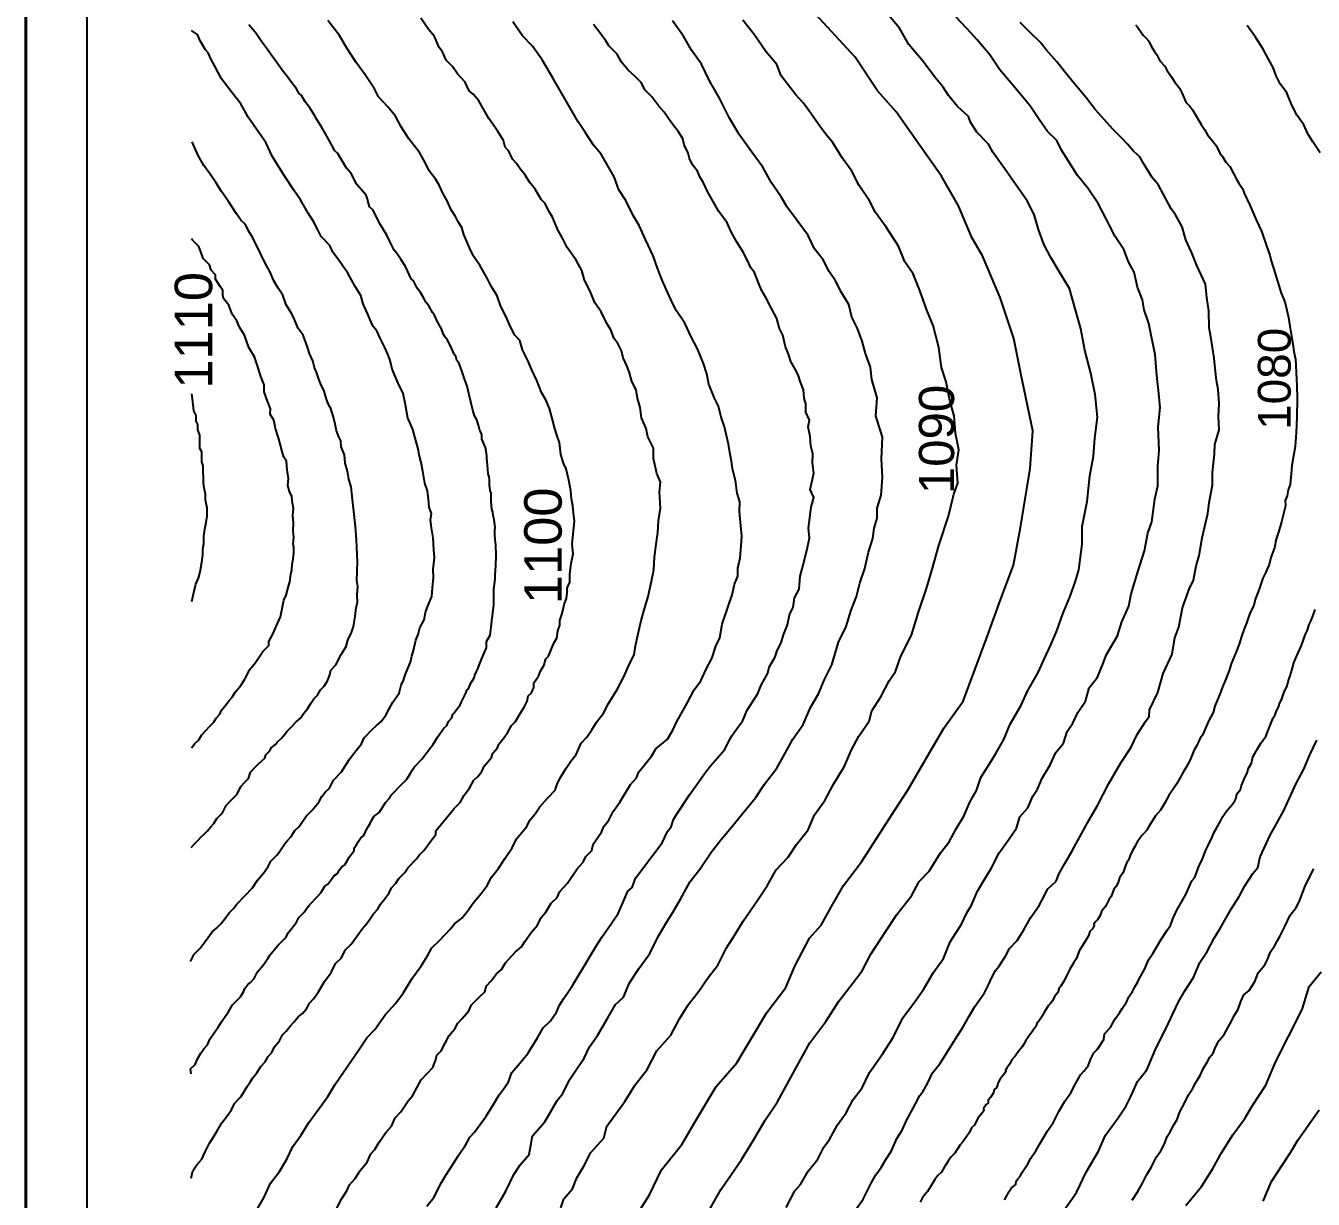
# Model space of a CAD drawing. Header units: millimetres. Extents: x 19067981 to 38137102, y 2652003 to 2652615.
# Drawn here: x 19068184.61 to 19068195.09, y 2652479.36 to 2652488.91 of the extents above; entities that cross this region are included whole.
import ezdxf

# ---------------------------------------------------------------- set-up
doc = ezdxf.new("R2010")
doc.units = ezdxf.units.MM
doc.styles.get("Standard").update_dxf_attribs({"font": 'arial.ttf'})

msp = doc.modelspace()

# ---------------------------------------------------------------- linework, layer by layer
at = {"color": 0, "lineweight": 40, "ltscale": 0.2}
msp.add_lwpolyline([(19068184.614, 2652493.739), (19068205.614, 2652493.739), (19068205.614, 2652464.039), (19068184.614, 2652464.039), (19068184.614, 2652493.739)], dxfattribs=at)
for points in [[(19068185.114, 2652465.013), (19068185.114, 2652493.532), (19068205.327, 2652493.532), (19068205.327, 2652465.013), (19068185.114, 2652465.013)], [(19068185.114, 2652465.013), (19068185.114, 2652493.532), (19068205.327, 2652493.532), (19068205.327, 2652465.013), (19068185.114, 2652465.013)], [(19068185.959, 2652479.533), (19068185.973, 2652479.591), (19068186.005, 2652479.64), (19068186.047, 2652479.687), (19068186.075, 2652479.746), (19068186.11, 2652479.817), (19068186.146, 2652479.877), (19068186.17, 2652479.911), (19068186.211, 2652479.983), (19068186.248, 2652480.032), (19068186.289, 2652480.088), (19068186.314, 2652480.139), (19068186.343, 2652480.172), (19068186.364, 2652480.195), (19068186.382, 2652480.223), (19068186.416, 2652480.277), (19068186.442, 2652480.318), (19068186.461, 2652480.349), (19068186.495, 2652480.39), (19068186.528, 2652480.44), (19068186.561, 2652480.478), (19068186.588, 2652480.523), (19068186.616, 2652480.555), (19068186.637, 2652480.601), (19068186.679, 2652480.651), (19068186.703, 2652480.699), (19068186.734, 2652480.729), (19068186.767, 2652480.768), (19068186.795, 2652480.802), (19068186.831, 2652480.845), (19068186.867, 2652480.872), (19068186.899, 2652480.91), (19068186.923, 2652480.957), (19068186.955, 2652480.992), (19068186.995, 2652481.048), (19068187.044, 2652481.131), (19068187.099, 2652481.206), (19068187.135, 2652481.278), (19068187.18, 2652481.321), (19068187.217, 2652481.389), (19068187.263, 2652481.436), (19068187.306, 2652481.495), (19068187.352, 2652481.561), (19068187.39, 2652481.605), (19068187.445, 2652481.682), (19068187.476, 2652481.717), (19068187.502, 2652481.762), (19068187.533, 2652481.803), (19068187.57, 2652481.854), (19068187.591, 2652481.895), (19068187.625, 2652481.932), (19068187.65, 2652481.969), (19068187.7, 2652482.018), (19068187.725, 2652482.06), (19068187.791, 2652482.128), (19068187.817, 2652482.163), (19068187.854, 2652482.198), (19068187.88, 2652482.233), (19068187.897, 2652482.257), (19068187.924, 2652482.294), (19068187.95, 2652482.329), (19068187.95, 2652482.357), (19068188.1, 2652482.541), (19068188.15, 2652482.588), (19068188.182, 2652482.648), (19068188.225, 2652482.705), (19068188.26, 2652482.771), (19068188.292, 2652482.801), (19068188.324, 2652482.84), (19068188.345, 2652482.885), (19068188.403, 2652482.954), (19068188.415, 2652482.99), (19068188.452, 2652483.032), (19068188.463, 2652483.063), (19068188.507, 2652483.116), (19068188.538, 2652483.162), (19068188.566, 2652483.214), (19068188.6, 2652483.247), (19068188.619, 2652483.281), (19068188.636, 2652483.312), (19068188.671, 2652483.363), (19068188.693, 2652483.413), (19068188.702, 2652483.456), (19068188.729, 2652483.48), (19068188.749, 2652483.525), (19068188.749, 2652483.563), (19068188.786, 2652483.615), (19068188.804, 2652483.657), (19068188.833, 2652483.709), (19068188.847, 2652483.758), (19068188.867, 2652483.779), (19068188.892, 2652483.839), (19068188.911, 2652483.886), (19068188.936, 2652483.925), (19068188.944, 2652483.984), (19068188.961, 2652484.031), (19068188.961, 2652484.07), (19068188.975, 2652484.117), (19068188.988, 2652484.159), (19068188.994, 2652484.2), (19068189.013, 2652484.249), (19068189.021, 2652484.295), (19068189.021, 2652484.333), (19068189.041, 2652484.382), (19068189.042, 2652484.445), (19068189.052, 2652484.534), (19068189.068, 2652484.612), (19068189.06, 2652484.69), (19068189.068, 2652484.773), (19068189.079, 2652484.878), (19068189.072, 2652484.945), (19068189.067, 2652485.003), (19068189.055, 2652485.06), (19068189.05, 2652485.125), (19068189.034, 2652485.211), (19068189.012, 2652485.303), (19068188.989, 2652485.349), (19068188.967, 2652485.419), (19068188.956, 2652485.517), (19068188.941, 2652485.561), (19068188.918, 2652485.631), (19068188.904, 2652485.694), (19068188.875, 2652485.795), (19068188.845, 2652485.863), (19068188.811, 2652485.925), (19068188.774, 2652486.021), (19068188.731, 2652486.107), (19068188.699, 2652486.183), (19068188.657, 2652486.271), (19068188.635, 2652486.346), (19068188.594, 2652486.391), (19068188.559, 2652486.457), (19068188.524, 2652486.539), (19068188.481, 2652486.624), (19068188.449, 2652486.71), (19068188.4, 2652486.789), (19068188.37, 2652486.853), (19068188.311, 2652486.954), (19068188.258, 2652487.033), (19068188.227, 2652487.096), (19068188.178, 2652487.209), (19068188.162, 2652487.267), (19068188.132, 2652487.312), (19068188.112, 2652487.355), (19068188.077, 2652487.411), (19068188.044, 2652487.483), (19068188.01, 2652487.541), (19068187.979, 2652487.61), (19068187.95, 2652487.657), (19068187.897, 2652487.726), (19068187.865, 2652487.796), (19068187.817, 2652487.876), (19068187.732, 2652487.987), (19068187.67, 2652488.084), (19068187.622, 2652488.171), (19068187.56, 2652488.247), (19068187.485, 2652488.328), (19068187.453, 2652488.394), (19068187.375, 2652488.508), (19068187.302, 2652488.609), (19068187.228, 2652488.724), (19068187.168, 2652488.829), (19068187.072, 2652488.949)], [(19068186.5, 2652479.282), (19068186.554, 2652479.377), (19068186.605, 2652479.493), (19068186.678, 2652479.587), (19068186.738, 2652479.688), (19068186.787, 2652479.79), (19068186.852, 2652479.88), (19068186.917, 2652479.985), (19068187.007, 2652480.108), (19068187.072, 2652480.196), (19068187.13, 2652480.293), (19068187.329, 2652480.584), (19068187.39, 2652480.673), (19068187.454, 2652480.742), (19068187.54, 2652480.86), (19068187.623, 2652480.953), (19068187.684, 2652481.038), (19068187.76, 2652481.162), (19068187.83, 2652481.255), (19068187.882, 2652481.34), (19068187.919, 2652481.405), (19068187.982, 2652481.466), (19068188.07, 2652481.56), (19068188.104, 2652481.602), (19068188.163, 2652481.648), (19068188.21, 2652481.704), (19068188.261, 2652481.777), (19068188.321, 2652481.848), (19068188.37, 2652481.914), (19068188.404, 2652481.98), (19068188.457, 2652482.049), (19068188.514, 2652482.137), (19068188.573, 2652482.219), (19068188.607, 2652482.294), (19068188.691, 2652482.394), (19068188.715, 2652482.446), (19068188.76, 2652482.495), (19068188.796, 2652482.553), (19068188.859, 2652482.625), (19068188.923, 2652482.689), (19068188.937, 2652482.738), (19068188.961, 2652482.785), (19068189.012, 2652482.867), (19068189.049, 2652482.925), (19068189.092, 2652482.98), (19068189.134, 2652483.07), (19068189.181, 2652483.119), (19068189.22, 2652483.179), (19068189.259, 2652483.241), (19068189.315, 2652483.314), (19068189.356, 2652483.394), (19068189.427, 2652483.509), (19068189.481, 2652483.61), (19068189.526, 2652483.717), (19068189.565, 2652483.789), (19068189.575, 2652483.864), (19068189.595, 2652483.949), (19068189.622, 2652484.07), (19068189.65, 2652484.164), (19068189.68, 2652484.265), (19068189.705, 2652484.389), (19068189.725, 2652484.481), (19068189.73, 2652484.585), (19068189.745, 2652484.69), (19068189.758, 2652484.785), (19068189.764, 2652484.879), (19068189.778, 2652484.983), (19068189.77, 2652485.112), (19068189.779, 2652485.194), (19068189.75, 2652485.265), (19068189.723, 2652485.386), (19068189.723, 2652485.47), (19068189.676, 2652485.563), (19068189.663, 2652485.631), (19068189.625, 2652485.719), (19068189.613, 2652485.803), (19068189.592, 2652485.879), (19068189.58, 2652485.946), (19068189.547, 2652486.013), (19068189.526, 2652486.083), (19068189.509, 2652486.135), (19068189.476, 2652486.205), (19068189.463, 2652486.262), (19068189.432, 2652486.322), (19068189.4, 2652486.367), (19068189.377, 2652486.429), (19068189.339, 2652486.49), (19068189.296, 2652486.579), (19068189.246, 2652486.654), (19068189.208, 2652486.747), (19068189.162, 2652486.837), (19068189.139, 2652486.917), (19068189.093, 2652487), (19068189.021, 2652487.103), (19068188.983, 2652487.18), (19068188.944, 2652487.247), (19068188.901, 2652487.351), (19068188.871, 2652487.4), (19068188.84, 2652487.462), (19068188.808, 2652487.495), (19068188.758, 2652487.577), (19068188.714, 2652487.635), (19068188.674, 2652487.698), (19068188.642, 2652487.735), (19068188.607, 2652487.787), (19068188.574, 2652487.822), (19068188.544, 2652487.888), (19068188.516, 2652487.92), (19068188.502, 2652487.975), (19068188.452, 2652488.053), (19068188.381, 2652488.153), (19068188.3, 2652488.296), (19068188.255, 2652488.35), (19068188.222, 2652488.379), (19068188.19, 2652488.448), (19068188.127, 2652488.515), (19068188.086, 2652488.577), (19068188.035, 2652488.628), (19068188.005, 2652488.694), (19068187.979, 2652488.73), (19068187.939, 2652488.819), (19068187.893, 2652488.873), (19068187.829, 2652488.968)], [(19068188.441, 2652479.29), (19068188.521, 2652479.426), (19068188.586, 2652479.562), (19068188.638, 2652479.64), (19068188.711, 2652479.725), (19068188.737, 2652479.878), (19068188.839, 2652479.99), (19068188.939, 2652480.164), (19068188.984, 2652480.221), (19068189.04, 2652480.332), (19068189.104, 2652480.43), (19068189.157, 2652480.51), (19068189.202, 2652480.601), (19068189.266, 2652480.694), (19068189.35, 2652480.837), (19068189.414, 2652480.946), (19068189.479, 2652481.006), (19068189.527, 2652481.122), (19068189.606, 2652481.241), (19068189.693, 2652481.359), (19068189.759, 2652481.499), (19068189.831, 2652481.618), (19068189.881, 2652481.7), (19068189.942, 2652481.801), (19068190.021, 2652481.947), (19068190.098, 2652482.047), (19068190.193, 2652482.188), (19068190.269, 2652482.285), (19068190.356, 2652482.389), (19068190.437, 2652482.487), (19068190.553, 2652482.627), (19068190.626, 2652482.737), (19068190.727, 2652482.868), (19068190.777, 2652482.96), (19068190.856, 2652483.105), (19068190.94, 2652483.224), (19068191, 2652483.361), (19068191.067, 2652483.479), (19068191.11, 2652483.583), (19068191.172, 2652483.708), (19068191.228, 2652483.893), (19068191.291, 2652484.019), (19068191.331, 2652484.152), (19068191.374, 2652484.265), (19068191.402, 2652484.372), (19068191.443, 2652484.493), (19068191.472, 2652484.624), (19068191.508, 2652484.736), (19068191.517, 2652484.821), (19068191.542, 2652484.901), (19068191.542, 2652484.984), (19068191.575, 2652485.089), (19068191.585, 2652485.233), (19068191.577, 2652485.385), (19068191.585, 2652485.56), (19068191.531, 2652485.733), (19068191.543, 2652485.88), (19068191.498, 2652486.03), (19068191.489, 2652486.131), (19068191.446, 2652486.24), (19068191.42, 2652486.341), (19068191.381, 2652486.444), (19068191.337, 2652486.538), (19068191.312, 2652486.639), (19068191.251, 2652486.737), (19068191.203, 2652486.833), (19068191.152, 2652486.908), (19068191.102, 2652487.004), (19068191.032, 2652487.092), (19068190.98, 2652487.2), (19068190.897, 2652487.314), (19068190.81, 2652487.432), (19068190.761, 2652487.515), (19068190.681, 2652487.63), (19068190.611, 2652487.758), (19068190.521, 2652487.878), (19068190.419, 2652488.022), (19068190.341, 2652488.155), (19068190.259, 2652488.319), (19068190.179, 2652488.458), (19068190.112, 2652488.596), (19068190.032, 2652488.71), (19068189.967, 2652488.822), (19068189.876, 2652488.948)], [(19068188.968, 2652479.292), (19068188.992, 2652479.363), (19068189.064, 2652479.445), (19068189.097, 2652479.534), (19068189.156, 2652479.629), (19068189.212, 2652479.74), (19068189.319, 2652479.858), (19068189.342, 2652479.955), (19068189.489, 2652480.156), (19068189.574, 2652480.293), (19068189.672, 2652480.417), (19068189.749, 2652480.568), (19068189.863, 2652480.697), (19068189.933, 2652480.828), (19068190.005, 2652480.942), (19068190.092, 2652481.054), (19068190.166, 2652481.165), (19068190.245, 2652481.264), (19068190.316, 2652481.407), (19068190.385, 2652481.511), (19068190.453, 2652481.624), (19068190.57, 2652481.797), (19068190.646, 2652481.91), (19068190.721, 2652482.042), (19068190.819, 2652482.145), (19068190.887, 2652482.246), (19068190.981, 2652482.366), (19068191.031, 2652482.488), (19068191.115, 2652482.605), (19068191.183, 2652482.732), (19068191.276, 2652482.884), (19068191.334, 2652483.017), (19068191.393, 2652483.129), (19068191.476, 2652483.25), (19068191.499, 2652483.333), (19068191.572, 2652483.449), (19068191.641, 2652483.578), (19068191.692, 2652483.654), (19068191.736, 2652483.78), (19068191.822, 2652483.951), (19068191.878, 2652484.138), (19068191.944, 2652484.329), (19068191.986, 2652484.477), (19068192.043, 2652484.679), (19068192.122, 2652484.918), (19068192.165, 2652485.097), (19068192.198, 2652485.185), (19068192.188, 2652485.334), (19068192.207, 2652485.458), (19068192.179, 2652485.594), (19068192.17, 2652485.734), (19068192.133, 2652485.859), (19068192.104, 2652486.011), (19068192.066, 2652486.128), (19068192.043, 2652486.289), (19068191.999, 2652486.47), (19068191.946, 2652486.595), (19068191.888, 2652486.754), (19068191.834, 2652486.888), (19068191.766, 2652486.988), (19068191.715, 2652487.113), (19068191.616, 2652487.268), (19068191.528, 2652487.387), (19068191.479, 2652487.482), (19068191.395, 2652487.608), (19068191.337, 2652487.724), (19068191.257, 2652487.834), (19068191.178, 2652487.961), (19068191.129, 2652488.016), (19068191.076, 2652488.091), (19068190.992, 2652488.209), (19068190.942, 2652488.278), (19068190.881, 2652488.346), (19068190.76, 2652488.501), (19068190.725, 2652488.593), (19068190.635, 2652488.697), (19068190.54, 2652488.836), (19068190.448, 2652488.953)], [(19068189.493, 2652479.091), (19068189.689, 2652479.396), (19068189.787, 2652479.6), (19068189.952, 2652479.807), (19068190.068, 2652480.002), (19068190.232, 2652480.278), (19068190.4, 2652480.47), (19068190.502, 2652480.643), (19068190.645, 2652480.88), (19068190.799, 2652481.083), (19068190.871, 2652481.258), (19068190.991, 2652481.485), (19068191.087, 2652481.591), (19068191.171, 2652481.742), (19068191.267, 2652481.913), (19068191.416, 2652482.107), (19068191.561, 2652482.333), (19068191.684, 2652482.524), (19068191.795, 2652482.695), (19068191.94, 2652482.946), (19068192.084, 2652483.192), (19068192.241, 2652483.412), (19068192.431, 2652483.924), (19068192.547, 2652484.236), (19068192.652, 2652484.519), (19068192.709, 2652484.827), (19068192.787, 2652485.305), (19068192.81, 2652485.611), (19068192.715, 2652486.065), (19068192.654, 2652486.362), (19068192.543, 2652486.698), (19068192.399, 2652487.035), (19068192.313, 2652487.184), (19068192.203, 2652487.443), (19068192.065, 2652487.684), (19068191.889, 2652487.934), (19068191.696, 2652488.208), (19068191.546, 2652488.379), (19068191.362, 2652488.651), (19068191.204, 2652488.826), (19068191.041, 2652489.003)], [(19068190.182, 2652479.285), (19068190.272, 2652479.442), (19068190.436, 2652479.679), (19068190.538, 2652479.846), (19068190.632, 2652480.003), (19068190.73, 2652480.154), (19068190.892, 2652480.446), (19068190.994, 2652480.633), (19068191.125, 2652480.807), (19068191.231, 2652480.973), (19068191.342, 2652481.117), (19068191.421, 2652481.219), (19068191.491, 2652481.354), (19068191.614, 2652481.543), (19068191.701, 2652481.677), (19068191.821, 2652481.829), (19068191.884, 2652481.946), (19068191.964, 2652482.031), (19068192.058, 2652482.179), (19068192.127, 2652482.269), (19068192.186, 2652482.373), (19068192.247, 2652482.477), (19068192.296, 2652482.591), (19068192.35, 2652482.685), (19068192.386, 2652482.791), (19068192.463, 2652482.916), (19068192.509, 2652482.987), (19068192.572, 2652483.1), (19068192.625, 2652483.227), (19068192.715, 2652483.381), (19068192.765, 2652483.495), (19068192.852, 2652483.645), (19068192.903, 2652483.759), (19068192.954, 2652483.872), (19068193.005, 2652483.986), (19068193.053, 2652484.124), (19068193.111, 2652484.258), (19068193.157, 2652484.388), (19068193.184, 2652484.482), (19068193.211, 2652484.689), (19068193.211, 2652484.833), (19068193.252, 2652485.037), (19068193.272, 2652485.246), (19068193.302, 2652485.407), (19068193.313, 2652485.553), (19068193.335, 2652485.722), (19068193.315, 2652485.908), (19068193.28, 2652486.081), (19068193.233, 2652486.267), (19068193.199, 2652486.441), (19068193.155, 2652486.597), (19068193.107, 2652486.769), (19068193.022, 2652486.909), (19068192.954, 2652487.021), (19068192.899, 2652487.13), (19068192.856, 2652487.249), (19068192.819, 2652487.371), (19068192.762, 2652487.482), (19068192.672, 2652487.61), (19068192.578, 2652487.745), (19068192.484, 2652487.879), (19068192.447, 2652487.944), (19068192.354, 2652488.042), (19068192.301, 2652488.122), (19068192.284, 2652488.17), (19068192.195, 2652488.251), (19068192.122, 2652488.34), (19068192.08, 2652488.407), (19068192.011, 2652488.488), (19068191.916, 2652488.616), (19068191.801, 2652488.756), (19068191.725, 2652488.887), (19068191.62, 2652489.011)], [(19068190.803, 2652479.294), (19068190.872, 2652479.429), (19068190.919, 2652479.482), (19068190.98, 2652479.59), (19068191.059, 2652479.686), (19068191.109, 2652479.785), (19068191.153, 2652479.848), (19068191.219, 2652479.966), (19068191.29, 2652480.063), (19068191.347, 2652480.173), (19068191.42, 2652480.266), (19068191.48, 2652480.391), (19068191.587, 2652480.546), (19068191.672, 2652480.677), (19068191.752, 2652480.836), (19068191.846, 2652480.965), (19068191.918, 2652481.066), (19068191.998, 2652481.204), (19068192.083, 2652481.32), (19068192.136, 2652481.456), (19068192.229, 2652481.599), (19068192.273, 2652481.691), (19068192.309, 2652481.752), (19068192.358, 2652481.867), (19068192.411, 2652481.954), (19068192.47, 2652482.052), (19068192.536, 2652482.179), (19068192.615, 2652482.294), (19068192.675, 2652482.381), (19068192.704, 2652482.473), (19068192.768, 2652482.545), (19068192.81, 2652482.639), (19068192.848, 2652482.696), (19068192.884, 2652482.786), (19068192.947, 2652482.89), (19068192.995, 2652482.996), (19068193.059, 2652483.07), (19068193.089, 2652483.165), (19068193.134, 2652483.234), (19068193.176, 2652483.32), (19068193.237, 2652483.414), (19068193.267, 2652483.52), (19068193.335, 2652483.607), (19068193.378, 2652483.715), (19068193.409, 2652483.793), (19068193.498, 2652483.944), (19068193.534, 2652484.059), (19068193.589, 2652484.187), (19068193.609, 2652484.286), (19068193.664, 2652484.464), (19068193.718, 2652484.637), (19068193.744, 2652484.779), (19068193.778, 2652484.873), (19068193.801, 2652485.057), (19068193.825, 2652485.165), (19068193.825, 2652485.322), (19068193.838, 2652485.454), (19068193.829, 2652485.643), (19068193.846, 2652485.803), (19068193.834, 2652485.915), (19068193.818, 2652486.063), (19068193.804, 2652486.233), (19068193.773, 2652486.391), (19068193.754, 2652486.486), (19068193.715, 2652486.596), (19068193.701, 2652486.678), (19068193.66, 2652486.782), (19068193.633, 2652486.902), (19068193.588, 2652486.986), (19068193.548, 2652487.088), (19068193.479, 2652487.193), (19068193.43, 2652487.288), (19068193.403, 2652487.341), (19068193.34, 2652487.462), (19068193.256, 2652487.586), (19068193.172, 2652487.69), (19068193.093, 2652487.813), (19068193.041, 2652487.894), (19068193.005, 2652487.975), (19068192.927, 2652488.048), (19068192.861, 2652488.145), (19068192.784, 2652488.258), (19068192.646, 2652488.423), (19068192.54, 2652488.55), (19068192.459, 2652488.67), (19068192.353, 2652488.795), (19068192.308, 2652488.847), (19068192.148, 2652489.018)], [(19068185.959, 2652480.382), (19068185.955, 2652480.423), (19068185.993, 2652480.458), (19068186.011, 2652480.504), (19068186.039, 2652480.548), (19068186.062, 2652480.585), (19068186.094, 2652480.618), (19068186.111, 2652480.662), (19068186.154, 2652480.723), (19068186.181, 2652480.761), (19068186.206, 2652480.803), (19068186.238, 2652480.847), (19068186.263, 2652480.885), (19068186.297, 2652480.942), (19068186.328, 2652480.976), (19068186.362, 2652481.008), (19068186.387, 2652481.047), (19068186.397, 2652481.075), (19068186.42, 2652481.108), (19068186.443, 2652481.125), (19068186.472, 2652481.157), (19068186.499, 2652481.212), (19068186.516, 2652481.23), (19068186.547, 2652481.266), (19068186.583, 2652481.32), (19068186.6, 2652481.346), (19068186.61, 2652481.36), (19068186.637, 2652481.393), (19068186.651, 2652481.409), (19068186.665, 2652481.425), (19068186.732, 2652481.494), (19068186.75, 2652481.527), (19068186.77, 2652481.555), (19068186.8, 2652481.593), (19068186.818, 2652481.616), (19068186.835, 2652481.654), (19068186.879, 2652481.696), (19068186.897, 2652481.721), (19068186.915, 2652481.746), (19068186.925, 2652481.759), (19068186.988, 2652481.825), (19068187.016, 2652481.854), (19068187.031, 2652481.881), (19068187.047, 2652481.908), (19068187.072, 2652481.925), (19068187.097, 2652481.958), (19068187.122, 2652481.993), (19068187.15, 2652482.012), (19068187.168, 2652482.04), (19068187.181, 2652482.059), (19068187.21, 2652482.081), (19068187.23, 2652482.115), (19068187.246, 2652482.143), (19068187.286, 2652482.197), (19068187.286, 2652482.22), (19068187.302, 2652482.239), (19068187.319, 2652482.268), (19068187.342, 2652482.3), (19068187.366, 2652482.32), (19068187.379, 2652482.349), (19068187.39, 2652482.373), (19068187.416, 2652482.419), (19068187.428, 2652482.441), (19068187.446, 2652482.475), (19068187.469, 2652482.492), (19068187.492, 2652482.51), (19068187.542, 2652482.588), (19068187.577, 2652482.626), (19068187.587, 2652482.648), (19068187.681, 2652482.744), (19068187.716, 2652482.779), (19068187.737, 2652482.813), (19068187.749, 2652482.834), (19068187.76, 2652482.853), (19068187.777, 2652482.88), (19068187.839, 2652482.943), (19068187.867, 2652482.981), (19068187.888, 2652483.009), (19068187.91, 2652483.039), (19068187.927, 2652483.057), (19068187.948, 2652483.092), (19068187.965, 2652483.121), (19068188.016, 2652483.192), (19068188.041, 2652483.216), (19068188.055, 2652483.247), (19068188.081, 2652483.278), (19068188.089, 2652483.307), (19068188.101, 2652483.319), (19068188.131, 2652483.358), (19068188.148, 2652483.38), (19068188.158, 2652483.401), (19068188.174, 2652483.434), (19068188.182, 2652483.452), (19068188.191, 2652483.466), (19068188.198, 2652483.486), (19068188.203, 2652483.501), (19068188.216, 2652483.513), (19068188.235, 2652483.559), (19068188.25, 2652483.581), (19068188.258, 2652483.595), (19068188.266, 2652483.609), (19068188.269, 2652483.625), (19068188.282, 2652483.653), (19068188.292, 2652483.677), (19068188.304, 2652483.706), (19068188.315, 2652483.733), (19068188.325, 2652483.76), (19068188.362, 2652483.847), (19068188.362, 2652483.897), (19068188.392, 2652483.949), (19068188.398, 2652483.995), (19068188.403, 2652484.037), (19068188.408, 2652484.072), (19068188.413, 2652484.107), (19068188.424, 2652484.197), (19068188.424, 2652484.268), (19068188.424, 2652484.323), (19068188.435, 2652484.404), (19068188.435, 2652484.441), (19068188.44, 2652484.515), (19068188.44, 2652484.541), (19068188.443, 2652484.57), (19068188.443, 2652484.621), (19068188.44, 2652484.663), (19068188.438, 2652484.684), (19068188.434, 2652484.726), (19068188.432, 2652484.77), (19068188.432, 2652484.797), (19068188.434, 2652484.83), (19068188.432, 2652484.847), (19068188.425, 2652484.887), (19068188.418, 2652484.927), (19068188.414, 2652484.951), (19068188.406, 2652484.976), (19068188.4, 2652485.036), (19068188.4, 2652485.074), (19068188.4, 2652485.104), (19068188.394, 2652485.127), (19068188.389, 2652485.174), (19068188.387, 2652485.21), (19068188.385, 2652485.239), (19068188.378, 2652485.261), (19068188.374, 2652485.299), (19068188.371, 2652485.332), (19068188.369, 2652485.363), (19068188.366, 2652485.387), (19068188.366, 2652485.409), (19068188.36, 2652485.446), (19068188.355, 2652485.477), (19068188.325, 2652485.545), (19068188.325, 2652485.585), (19068188.308, 2652485.614), (19068188.297, 2652485.657), (19068188.286, 2652485.701), (19068188.266, 2652485.735), (19068188.252, 2652485.781), (19068188.236, 2652485.848), (19068188.223, 2652485.905), (19068188.207, 2652485.976), (19068188.186, 2652486.026), (19068188.162, 2652486.099), (19068188.153, 2652486.13), (19068188.14, 2652486.16), (19068188.123, 2652486.184), (19068188.113, 2652486.218), (19068188.1, 2652486.236), (19068188.091, 2652486.255), (19068188.068, 2652486.309), (19068188.044, 2652486.354), (19068188.026, 2652486.375), (19068188.014, 2652486.397), (19068187.996, 2652486.442), (19068187.961, 2652486.505), (19068187.94, 2652486.554), (19068187.923, 2652486.576), (19068187.893, 2652486.63), (19068187.87, 2652486.66), (19068187.853, 2652486.691), (19068187.827, 2652486.737), (19068187.798, 2652486.774), (19068187.782, 2652486.804), (19068187.768, 2652486.831), (19068187.751, 2652486.848), (19068187.704, 2652486.948), (19068187.668, 2652487.004), (19068187.637, 2652487.052), (19068187.612, 2652487.082), (19068187.573, 2652487.159), (19068187.552, 2652487.203), (19068187.501, 2652487.289), (19068187.438, 2652487.41), (19068187.41, 2652487.435), (19068187.394, 2652487.496), (19068187.385, 2652487.53), (19068187.306, 2652487.62), (19068187.286, 2652487.66), (19068187.263, 2652487.706), (19068187.224, 2652487.748), (19068187.182, 2652487.821), (19068187.154, 2652487.869), (19068187.13, 2652487.889), (19068187.108, 2652487.93), (19068187.089, 2652487.965), (19068187.054, 2652488.027), (19068187.02, 2652488.086), (19068186.997, 2652488.124), (19068186.983, 2652488.146), (19068186.966, 2652488.174), (19068186.927, 2652488.24), (19068186.889, 2652488.288), (19068186.858, 2652488.34), (19068186.838, 2652488.355), (19068186.816, 2652488.395), (19068186.772, 2652488.454), (19068186.743, 2652488.492), (19068186.702, 2652488.547), (19068186.669, 2652488.591), (19068186.64, 2652488.631), (19068186.611, 2652488.671), (19068186.572, 2652488.725), (19068186.533, 2652488.779), (19068186.489, 2652488.844), (19068186.478, 2652488.859), (19068186.462, 2652488.877), (19068186.429, 2652488.916)], [(19068185.956, 2652481.296), (19068185.985, 2652481.355), (19068186.033, 2652481.404), (19068186.074, 2652481.459), (19068186.132, 2652481.537), (19068186.166, 2652481.566), (19068186.202, 2652481.602), (19068186.235, 2652481.641), (19068186.269, 2652481.69), (19068186.304, 2652481.726), (19068186.332, 2652481.762), (19068186.4, 2652481.833), (19068186.459, 2652481.894), (19068186.499, 2652481.957), (19068186.548, 2652482.014), (19068186.586, 2652482.067), (19068186.608, 2652482.111), (19068186.657, 2652482.159), (19068186.677, 2652482.184), (19068186.699, 2652482.217), (19068186.725, 2652482.257), (19068186.743, 2652482.279), (19068186.774, 2652482.313), (19068186.803, 2652482.361), (19068186.839, 2652482.394), (19068186.896, 2652482.477), (19068186.944, 2652482.527), (19068186.998, 2652482.591), (19068187.024, 2652482.637), (19068187.054, 2652482.675), (19068187.085, 2652482.704), (19068187.118, 2652482.77), (19068187.184, 2652482.838), (19068187.248, 2652482.94), (19068187.291, 2652482.999), (19068187.347, 2652483.066), (19068187.367, 2652483.114), (19068187.436, 2652483.184), (19068187.465, 2652483.213), (19068187.505, 2652483.247), (19068187.543, 2652483.3), (19068187.57, 2652483.351), (19068187.6, 2652483.406), (19068187.654, 2652483.479), (19068187.668, 2652483.543), (19068187.689, 2652483.585), (19068187.704, 2652483.632), (19068187.722, 2652483.678), (19068187.745, 2652483.729), (19068187.757, 2652483.778), (19068187.77, 2652483.826), (19068187.789, 2652483.908), (19068187.807, 2652483.956), (19068187.822, 2652484.01), (19068187.855, 2652484.074), (19068187.866, 2652484.133), (19068187.883, 2652484.179), (19068187.919, 2652484.265), (19068187.923, 2652484.334), (19068187.933, 2652484.418), (19068187.928, 2652484.487), (19068187.939, 2652484.578), (19068187.935, 2652484.646), (19068187.928, 2652484.742), (19068187.917, 2652484.824), (19068187.909, 2652484.884), (19068187.916, 2652484.94), (19068187.897, 2652484.992), (19068187.891, 2652485.056), (19068187.884, 2652485.123), (19068187.862, 2652485.187), (19068187.845, 2652485.283), (19068187.832, 2652485.354), (19068187.815, 2652485.416), (19068187.809, 2652485.455), (19068187.763, 2652485.624), (19068187.739, 2652485.679), (19068187.724, 2652485.714), (19068187.703, 2652485.824), (19068187.685, 2652485.916), (19068187.645, 2652485.999), (19068187.597, 2652486.114), (19068187.587, 2652486.151), (19068187.576, 2652486.192), (19068187.557, 2652486.24), (19068187.537, 2652486.291), (19068187.499, 2652486.367), (19068187.47, 2652486.426), (19068187.441, 2652486.46), (19068187.425, 2652486.497), (19068187.395, 2652486.566), (19068187.361, 2652486.644), (19068187.34, 2652486.712), (19068187.294, 2652486.787), (19068187.236, 2652486.895), (19068187.168, 2652486.991), (19068187.114, 2652487.065), (19068187.088, 2652487.119), (19068187.019, 2652487.193), (19068186.991, 2652487.248), (19068186.956, 2652487.316), (19068186.912, 2652487.383), (19068186.85, 2652487.492), (19068186.796, 2652487.571), (19068186.722, 2652487.68), (19068186.622, 2652487.841), (19068186.568, 2652487.957), (19068186.511, 2652488.038), (19068186.424, 2652488.164), (19068186.363, 2652488.271), (19068186.293, 2652488.362), (19068186.206, 2652488.475), (19068186.152, 2652488.578), (19068186.125, 2652488.627), (19068186.099, 2652488.688), (19068186.077, 2652488.711), (19068186.034, 2652488.785), (19068186.013, 2652488.837), (19068185.963, 2652488.868)], [(19068187.125, 2652479.245), (19068187.187, 2652479.368), (19068187.228, 2652479.429), (19068187.249, 2652479.479), (19068187.295, 2652479.531), (19068187.335, 2652479.594), (19068187.391, 2652479.662), (19068187.423, 2652479.73), (19068187.456, 2652479.765), (19068187.49, 2652479.826), (19068187.545, 2652479.904), (19068187.591, 2652479.955), (19068187.621, 2652480.022), (19068187.665, 2652480.073), (19068187.725, 2652480.162), (19068187.761, 2652480.202), (19068187.796, 2652480.267), (19068187.831, 2652480.333), (19068187.88, 2652480.385), (19068187.926, 2652480.433), (19068187.949, 2652480.491), (19068187.96, 2652480.532), (19068187.995, 2652480.568), (19068188.026, 2652480.631), (19068188.06, 2652480.693), (19068188.107, 2652480.747), (19068188.131, 2652480.793), (19068188.164, 2652480.831), (19068188.22, 2652480.895), (19068188.24, 2652480.943), (19068188.309, 2652481.01), (19068188.349, 2652481.049), (19068188.362, 2652481.097), (19068188.402, 2652481.139), (19068188.441, 2652481.191), (19068188.486, 2652481.229), (19068188.519, 2652481.284), (19068188.597, 2652481.371), (19068188.647, 2652481.415), (19068188.674, 2652481.458), (19068188.728, 2652481.532), (19068188.778, 2652481.59), (19068188.807, 2652481.652), (19068188.846, 2652481.697), (19068188.89, 2652481.769), (19068188.939, 2652481.816), (19068188.959, 2652481.865), (19068189.023, 2652481.933), (19068189.061, 2652481.989), (19068189.101, 2652482.05), (19068189.151, 2652482.102), (19068189.171, 2652482.15), (19068189.22, 2652482.197), (19068189.231, 2652482.25), (19068189.299, 2652482.346), (19068189.318, 2652482.393), (19068189.36, 2652482.446), (19068189.395, 2652482.514), (19068189.448, 2652482.59), (19068189.534, 2652482.735), (19068189.583, 2652482.79), (19068189.604, 2652482.837), (19068189.629, 2652482.87), (19068189.706, 2652482.965), (19068189.742, 2652483.024), (19068189.836, 2652483.103), (19068189.879, 2652483.178), (19068189.909, 2652483.243), (19068189.962, 2652483.335), (19068190, 2652483.401), (19068190.054, 2652483.504), (19068190.107, 2652483.579), (19068190.15, 2652483.673), (19068190.198, 2652483.76), (19068190.229, 2652483.859), (19068190.263, 2652483.928), (19068190.28, 2652484.04), (19068190.329, 2652484.182), (19068190.361, 2652484.279), (19068190.382, 2652484.366), (19068190.408, 2652484.431), (19068190.408, 2652484.495), (19068190.427, 2652484.58), (19068190.435, 2652484.677), (19068190.442, 2652484.757), (19068190.434, 2652484.839), (19068190.422, 2652484.957), (19068190.425, 2652485.034), (19068190.403, 2652485.106), (19068190.389, 2652485.209), (19068190.366, 2652485.302), (19068190.358, 2652485.364), (19068190.341, 2652485.453), (19068190.332, 2652485.503), (19068190.299, 2652485.644), (19068190.272, 2652485.724), (19068190.252, 2652485.812), (19068190.219, 2652485.878), (19068190.172, 2652485.993), (19068190.157, 2652486.077), (19068190.13, 2652486.161), (19068190.081, 2652486.279), (19068190.031, 2652486.37), (19068189.977, 2652486.487), (19068189.908, 2652486.588), (19068189.873, 2652486.657), (19068189.792, 2652486.837), (19068189.756, 2652486.935), (19068189.719, 2652487.035), (19068189.657, 2652487.169), (19068189.606, 2652487.282), (19068189.558, 2652487.363), (19068189.496, 2652487.487), (19068189.44, 2652487.572), (19068189.402, 2652487.678), (19068189.296, 2652487.862), (19068189.235, 2652487.937), (19068189.169, 2652488.037), (19068189.11, 2652488.127), (19068188.905, 2652488.478), (19068188.816, 2652488.629), (19068188.737, 2652488.74), (19068188.656, 2652488.825), (19068188.577, 2652488.939)], [(19068187.877, 2652479.304), (19068187.936, 2652479.376), (19068187.996, 2652479.497), (19068188.033, 2652479.557), (19068188.102, 2652479.664), (19068188.134, 2652479.713), (19068188.161, 2652479.755), (19068188.185, 2652479.786), (19068188.204, 2652479.821), (19068188.228, 2652479.867), (19068188.267, 2652479.908), (19068188.361, 2652480.037), (19068188.422, 2652480.138), (19068188.466, 2652480.21), (19068188.506, 2652480.265), (19068188.543, 2652480.317), (19068188.57, 2652480.391), (19068188.635, 2652480.467), (19068188.701, 2652480.546), (19068188.778, 2652480.675), (19068188.825, 2652480.756), (19068188.884, 2652480.813), (19068188.932, 2652480.882), (19068188.956, 2652480.94), (19068188.99, 2652480.991), (19068189.025, 2652481.044), (19068189.062, 2652481.1), (19068189.12, 2652481.196), (19068189.149, 2652481.244), (19068189.259, 2652481.424), (19068189.302, 2652481.494), (19068189.383, 2652481.61), (19068189.436, 2652481.685), (19068189.472, 2652481.771), (19068189.513, 2652481.868), (19068189.548, 2652481.897), (19068189.577, 2652481.972), (19068189.718, 2652482.16), (19068189.793, 2652482.261), (19068189.835, 2652482.353), (19068189.866, 2652482.39), (19068189.884, 2652482.449), (19068189.91, 2652482.49), (19068190.014, 2652482.65), (19068190.074, 2652482.735), (19068190.107, 2652482.781), (19068190.149, 2652482.838), (19068190.186, 2652482.888), (19068190.301, 2652483.016), (19068190.342, 2652483.102), (19068190.359, 2652483.132), (19068190.406, 2652483.195), (19068190.446, 2652483.25), (19068190.485, 2652483.339), (19068190.57, 2652483.475), (19068190.598, 2652483.542), (19068190.652, 2652483.64), (19068190.664, 2652483.69), (19068190.711, 2652483.773), (19068190.729, 2652483.825), (19068190.762, 2652483.888), (19068190.78, 2652483.952), (19068190.813, 2652484.035), (19068190.828, 2652484.114), (19068190.859, 2652484.178), (19068190.87, 2652484.253), (19068190.907, 2652484.325), (19068190.915, 2652484.431), (19068190.941, 2652484.52), (19068190.974, 2652484.662), (19068190.992, 2652484.741), (19068190.984, 2652484.819), (19068191.004, 2652484.992), (19068191.026, 2652485.07), (19068190.998, 2652485.136), (19068191.016, 2652485.218), (19068191.027, 2652485.269), (19068191.017, 2652485.352), (19068191.018, 2652485.425), (19068191.003, 2652485.49), (19068190.996, 2652485.567), (19068190.982, 2652485.644), (19068190.991, 2652485.698), (19068190.963, 2652485.765), (19068190.961, 2652485.831), (19068190.948, 2652485.878), (19068190.943, 2652485.945), (19068190.919, 2652486.008), (19068190.899, 2652486.067), (19068190.876, 2652486.115), (19068190.84, 2652486.177), (19068190.821, 2652486.236), (19068190.797, 2652486.295), (19068190.774, 2652486.39), (19068190.747, 2652486.445), (19068190.727, 2652486.526), (19068190.682, 2652486.606), (19068190.639, 2652486.69), (19068190.6, 2652486.756), (19068190.572, 2652486.83), (19068190.545, 2652486.9), (19068190.515, 2652486.937), (19068190.483, 2652487.002), (19068190.45, 2652487.07), (19068190.397, 2652487.151), (19068190.353, 2652487.23), (19068190.321, 2652487.303), (19068190.254, 2652487.397), (19068190.21, 2652487.473), (19068190.162, 2652487.558), (19068190.127, 2652487.635), (19068190.101, 2652487.674), (19068190.079, 2652487.725), (19068190.039, 2652487.776), (19068190.015, 2652487.828), (19068190.004, 2652487.872), (19068189.972, 2652487.939), (19068189.96, 2652487.987), (19068189.925, 2652488.045), (19068189.869, 2652488.118), (19068189.809, 2652488.205), (19068189.765, 2652488.254), (19068189.709, 2652488.33), (19068189.655, 2652488.383), (19068189.622, 2652488.445), (19068189.569, 2652488.496), (19068189.517, 2652488.547), (19068189.463, 2652488.611), (19068189.426, 2652488.677), (19068189.36, 2652488.744), (19068189.334, 2652488.785), (19068189.279, 2652488.857), (19068189.233, 2652488.917)], [(19068191.375, 2652479.285), (19068191.428, 2652479.362), (19068191.456, 2652479.417), (19068191.497, 2652479.497), (19068191.53, 2652479.56), (19068191.576, 2652479.62), (19068191.614, 2652479.685), (19068191.658, 2652479.755), (19068191.703, 2652479.856), (19068191.746, 2652479.924), (19068191.781, 2652480.001), (19068191.853, 2652480.138), (19068191.888, 2652480.205), (19068191.917, 2652480.239), (19068191.952, 2652480.302), (19068191.992, 2652480.39), (19068192.053, 2652480.462), (19068192.126, 2652480.58), (19068192.179, 2652480.667), (19068192.242, 2652480.763), (19068192.29, 2652480.849), (19068192.336, 2652480.929), (19068192.416, 2652481.04), (19068192.449, 2652481.105), (19068192.471, 2652481.153), (19068192.505, 2652481.221), (19068192.533, 2652481.255), (19068192.586, 2652481.338), (19068192.618, 2652481.401), (19068192.681, 2652481.467), (19068192.735, 2652481.554), (19068192.791, 2652481.65), (19068192.859, 2652481.751), (19068192.906, 2652481.838), (19068192.928, 2652481.883), (19068193, 2652481.948), (19068193.022, 2652482.011), (19068193.07, 2652482.091), (19068193.13, 2652482.195), (19068193.192, 2652482.309), (19068193.267, 2652482.448), (19068193.335, 2652482.563), (19068193.428, 2652482.742), (19068193.526, 2652482.91), (19068193.609, 2652483.038), (19068193.657, 2652483.141), (19068193.726, 2652483.248), (19068193.756, 2652483.288), (19068193.759, 2652483.343), (19068193.825, 2652483.483), (19068193.869, 2652483.639), (19068193.942, 2652483.795), (19068193.965, 2652483.927), (19068193.998, 2652484.016), (19068194.027, 2652484.172), (19068194.08, 2652484.323), (19068194.115, 2652484.396), (19068194.138, 2652484.514), (19068194.161, 2652484.598), (19068194.188, 2652484.741), (19068194.233, 2652484.94), (19068194.243, 2652485.03), (19068194.259, 2652485.112), (19068194.271, 2652485.17), (19068194.27, 2652485.273), (19068194.288, 2652485.422), (19068194.291, 2652485.502), (19068194.326, 2652485.621), (19068194.319, 2652485.729), (19068194.324, 2652485.835), (19068194.317, 2652485.949), (19068194.303, 2652486.022), (19068194.292, 2652486.12), (19068194.283, 2652486.203), (19068194.27, 2652486.289), (19068194.258, 2652486.378), (19068194.243, 2652486.451), (19068194.24, 2652486.588), (19068194.225, 2652486.697), (19068194.213, 2652486.804), (19068194.143, 2652486.958), (19068194.101, 2652487.066), (19068194.055, 2652487.167), (19068194.025, 2652487.271), (19068193.971, 2652487.37), (19068193.934, 2652487.417), (19068193.891, 2652487.5), (19068193.829, 2652487.615), (19068193.78, 2652487.672), (19068193.714, 2652487.778), (19068193.68, 2652487.842), (19068193.627, 2652487.887), (19068193.579, 2652487.944), (19068193.533, 2652487.992), (19068193.461, 2652488.065), (19068193.392, 2652488.143), (19068193.316, 2652488.226), (19068193.246, 2652488.317), (19068193.194, 2652488.381), (19068193.133, 2652488.451), (19068193.078, 2652488.522), (19068193.003, 2652488.615), (19068192.921, 2652488.708), (19068192.868, 2652488.773), (19068192.779, 2652488.861), (19068192.707, 2652488.934)], [(19068193.643, 2652488.916), (19068193.658, 2652488.901), (19068193.675, 2652488.878), (19068193.706, 2652488.83), (19068193.727, 2652488.809), (19068193.753, 2652488.781), (19068193.771, 2652488.741), (19068193.799, 2652488.698), (19068193.817, 2652488.67), (19068193.843, 2652488.623), (19068193.882, 2652488.579), (19068193.899, 2652488.547), (19068193.923, 2652488.512), (19068193.938, 2652488.491), (19068193.967, 2652488.444), (19068193.987, 2652488.421), (19068194.002, 2652488.401), (19068194.024, 2652488.355), (19068194.039, 2652488.319), (19068194.055, 2652488.287), (19068194.084, 2652488.256), (19068194.107, 2652488.223), (19068194.121, 2652488.201), (19068194.178, 2652488.104), (19068194.207, 2652488.063), (19068194.231, 2652488.021), (19068194.268, 2652487.973), (19068194.3, 2652487.932), (19068194.331, 2652487.872), (19068194.353, 2652487.845), (19068194.38, 2652487.798), (19068194.411, 2652487.762), (19068194.441, 2652487.706), (19068194.47, 2652487.653), (19068194.489, 2652487.622), (19068194.516, 2652487.584), (19068194.529, 2652487.546), (19068194.578, 2652487.443), (19068194.627, 2652487.329), (19068194.669, 2652487.235), (19068194.713, 2652487.11), (19068194.736, 2652487.041), (19068194.749, 2652486.996), (19068194.781, 2652486.893), (19068194.829, 2652486.732), (19068194.858, 2652486.662), (19068194.876, 2652486.593), (19068194.89, 2652486.535), (19068194.9, 2652486.463), (19068194.914, 2652486.38), (19068194.924, 2652486.32), (19068194.932, 2652486.257), (19068194.945, 2652486.196), (19068194.948, 2652486.144), (19068194.957, 2652485.977), (19068194.961, 2652485.876), (19068194.957, 2652485.727), (19068194.951, 2652485.599), (19068194.943, 2652485.485), (19068194.929, 2652485.408), (19068194.916, 2652485.33), (19068194.91, 2652485.263), (19068194.902, 2652485.176), (19068194.886, 2652485.133), (19068194.878, 2652485.084), (19068194.861, 2652485.046), (19068194.864, 2652485.002), (19068194.832, 2652484.873), (19068194.809, 2652484.787), (19068194.79, 2652484.731), (19068194.776, 2652484.66), (19068194.745, 2652484.582), (19068194.731, 2652484.525), (19068194.706, 2652484.463), (19068194.681, 2652484.413), (19068194.65, 2652484.323), (19068194.619, 2652484.241), (19068194.606, 2652484.192), (19068194.576, 2652484.135), (19068194.562, 2652484.087), (19068194.548, 2652484.047), (19068194.529, 2652484), (19068194.506, 2652483.939), (19068194.487, 2652483.877), (19068194.468, 2652483.829), (19068194.444, 2652483.769), (19068194.422, 2652483.717), (19068194.406, 2652483.662), (19068194.37, 2652483.572), (19068194.352, 2652483.53), (19068194.337, 2652483.483), (19068194.321, 2652483.452), (19068194.29, 2652483.371), (19068194.277, 2652483.321), (19068194.238, 2652483.251), (19068194.215, 2652483.192), (19068194.189, 2652483.137), (19068194.171, 2652483.111), (19068194.141, 2652483.048), (19068194.122, 2652483.016), (19068194.095, 2652482.949), (19068194.068, 2652482.892), (19068194.031, 2652482.835), (19068194.001, 2652482.781), (19068193.978, 2652482.738), (19068193.956, 2652482.705), (19068193.917, 2652482.651), (19068193.879, 2652482.581), (19068193.848, 2652482.526), (19068193.807, 2652482.479), (19068193.785, 2652482.446), (19068193.754, 2652482.393), (19068193.737, 2652482.364), (19068193.709, 2652482.334), (19068193.696, 2652482.321), (19068193.659, 2652482.266), (19068193.637, 2652482.224), (19068193.621, 2652482.197), (19068193.6, 2652482.157), (19068193.588, 2652482.119), (19068193.57, 2652482.095), (19068193.558, 2652482.059), (19068193.544, 2652482.019), (19068193.514, 2652481.977), (19068193.504, 2652481.939), (19068193.484, 2652481.903), (19068193.469, 2652481.883), (19068193.445, 2652481.824), (19068193.426, 2652481.796), (19068193.413, 2652481.769), (19068193.4, 2652481.742), (19068193.384, 2652481.724), (19068193.367, 2652481.701), (19068193.358, 2652481.669), (19068193.334, 2652481.634), (19068193.321, 2652481.62), (19068193.306, 2652481.601), (19068193.309, 2652481.588), (19068193.294, 2652481.561), (19068193.273, 2652481.538), (19068193.261, 2652481.505), (19068193.215, 2652481.427), (19068193.186, 2652481.382), (19068193.163, 2652481.32), (19068193.143, 2652481.286), (19068193.111, 2652481.234), (19068193.084, 2652481.178), (19068193.064, 2652481.138), (19068193.035, 2652481.092), (19068193.023, 2652481.082), (19068193.012, 2652481.044), (19068192.987, 2652481.012), (19068192.966, 2652480.972), (19068192.953, 2652480.954), (19068192.937, 2652480.937), (19068192.9, 2652480.884), (19068192.885, 2652480.85), (19068192.857, 2652480.809), (19068192.841, 2652480.791), (19068192.835, 2652480.77), (19068192.817, 2652480.745), (19068192.8, 2652480.72), (19068192.775, 2652480.688), (19068192.752, 2652480.653), (19068192.735, 2652480.623), (19068192.723, 2652480.6), (19068192.69, 2652480.561), (19068192.666, 2652480.525), (19068192.634, 2652480.493), (19068192.622, 2652480.462), (19068192.601, 2652480.433), (19068192.586, 2652480.41), (19068192.589, 2652480.398), (19068192.54, 2652480.336), (19068192.526, 2652480.311), (19068192.525, 2652480.296), (19068192.513, 2652480.267), (19068192.494, 2652480.254), (19068192.489, 2652480.227), (19068192.464, 2652480.188), (19068192.446, 2652480.167), (19068192.444, 2652480.142), (19068192.43, 2652480.132), (19068192.408, 2652480.098), (19068192.411, 2652480.079), (19068192.38, 2652480.043), (19068192.36, 2652480.02), (19068192.335, 2652479.963), (19068192.311, 2652479.942), (19068192.292, 2652479.9), (19068192.265, 2652479.865), (19068192.239, 2652479.828), (19068192.218, 2652479.804), (19068192.174, 2652479.737), (19068192.145, 2652479.707), (19068192.119, 2652479.671), (19068192.1, 2652479.642), (19068192.09, 2652479.624), (19068192.065, 2652479.581), (19068192.036, 2652479.555), (19068192.011, 2652479.521), (19068191.98, 2652479.467), (19068191.953, 2652479.423), (19068191.912, 2652479.376), (19068191.892, 2652479.337)], [(19068195.146, 2652487.874), (19068195.087, 2652487.963), (19068195.047, 2652488.028), (19068195.014, 2652488.101), (19068194.96, 2652488.177), (19068194.915, 2652488.261), (19068194.875, 2652488.363), (19068194.821, 2652488.436), (19068194.79, 2652488.5), (19068194.764, 2652488.567), (19068194.729, 2652488.631), (19068194.683, 2652488.718), (19068194.621, 2652488.815), (19068194.553, 2652488.91)], [(19068185.961, 2652482.223), (19068185.99, 2652482.255), (19068186.016, 2652482.283), (19068186.038, 2652482.307), (19068186.062, 2652482.329), (19068186.09, 2652482.356), (19068186.12, 2652482.39), (19068186.145, 2652482.418), (19068186.17, 2652482.458), (19068186.201, 2652482.491), (19068186.219, 2652482.51), (19068186.244, 2652482.563), (19068186.269, 2652482.592), (19068186.304, 2652482.626), (19068186.334, 2652482.655), (19068186.365, 2652482.719), (19068186.398, 2652482.753), (19068186.428, 2652482.785), (19068186.443, 2652482.835), (19068186.477, 2652482.873), (19068186.509, 2652482.902), (19068186.559, 2652482.948), (19068186.567, 2652482.976), (19068186.584, 2652482.992), (19068186.601, 2652483.008), (19068186.612, 2652483.032), (19068186.647, 2652483.06), (19068186.661, 2652483.078), (19068186.694, 2652483.113), (19068186.709, 2652483.128), (19068186.726, 2652483.146), (19068186.739, 2652483.165), (19068186.772, 2652483.198), (19068186.814, 2652483.245), (19068186.85, 2652483.274), (19068186.876, 2652483.315), (19068186.906, 2652483.351), (19068186.931, 2652483.39), (19068186.958, 2652483.433), (19068186.988, 2652483.463), (19068187.013, 2652483.506), (19068187.042, 2652483.536), (19068187.07, 2652483.578), (19068187.088, 2652483.628), (19068187.097, 2652483.666), (19068187.137, 2652483.708), (19068187.182, 2652483.793), (19068187.222, 2652483.858), (19068187.236, 2652483.909), (19068187.264, 2652483.971), (19068187.281, 2652484.019), (19068187.296, 2652484.102), (19068187.304, 2652484.171), (19068187.314, 2652484.218), (19068187.31, 2652484.279), (19068187.316, 2652484.345), (19068187.308, 2652484.395), (19068187.315, 2652484.545), (19068187.305, 2652484.725), (19068187.298, 2652484.834), (19068187.274, 2652485.054), (19068187.263, 2652485.156), (19068187.242, 2652485.22), (19068187.231, 2652485.284), (19068187.212, 2652485.35), (19068187.207, 2652485.417), (19068187.182, 2652485.482), (19068187.177, 2652485.531), (19068187.161, 2652485.564), (19068187.142, 2652485.611), (19068187.131, 2652485.667), (19068187.119, 2652485.723), (19068187.097, 2652485.795), (19068187.082, 2652485.815), (19068187.063, 2652485.862), (19068187.041, 2652485.943), (19068187.018, 2652485.984), (19068186.998, 2652486.033), (19068186.984, 2652486.082), (19068186.965, 2652486.127), (19068186.949, 2652486.181), (19068186.923, 2652486.24), (19068186.907, 2652486.293), (19068186.871, 2652486.391), (19068186.831, 2652486.444), (19068186.796, 2652486.531), (19068186.775, 2652486.571), (19068186.734, 2652486.636), (19068186.707, 2652486.717), (19068186.667, 2652486.773), (19068186.634, 2652486.832), (19068186.604, 2652486.902), (19068186.556, 2652486.986), (19068186.526, 2652487.05), (19068186.461, 2652487.181), (19068186.426, 2652487.24), (19068186.402, 2652487.29), (19068186.367, 2652487.324), (19068186.328, 2652487.378), (19068186.263, 2652487.477), (19068186.208, 2652487.559), (19068186.16, 2652487.633), (19068186.115, 2652487.701), (19068186.064, 2652487.771), (19068186.014, 2652487.856), (19068185.969, 2652487.963)], [(19068185.963, 2652483.032), (19068185.991, 2652483.069), (19068186.022, 2652483.099), (19068186.047, 2652483.139), (19068186.078, 2652483.172), (19068186.113, 2652483.21), (19068186.144, 2652483.243), (19068186.164, 2652483.274), (19068186.194, 2652483.308), (19068186.208, 2652483.341), (19068186.234, 2652483.373), (19068186.273, 2652483.42), (19068186.294, 2652483.445), (19068186.317, 2652483.485), (19068186.364, 2652483.539), (19068186.396, 2652483.592), (19068186.417, 2652483.626), (19068186.435, 2652483.669), (19068186.484, 2652483.727), (19068186.512, 2652483.768), (19068186.543, 2652483.816), (19068186.592, 2652483.866), (19068186.592, 2652483.898), (19068186.624, 2652483.959), (19068186.661, 2652484.04), (19068186.688, 2652484.098), (19068186.704, 2652484.18), (19068186.715, 2652484.234), (19068186.734, 2652484.276), (19068186.75, 2652484.338), (19068186.762, 2652484.385), (19068186.772, 2652484.445), (19068186.779, 2652484.482), (19068186.782, 2652484.525), (19068186.791, 2652484.572), (19068186.796, 2652484.619), (19068186.796, 2652484.667), (19068186.791, 2652484.694), (19068186.796, 2652484.746), (19068186.789, 2652484.801), (19068186.793, 2652484.857), (19068186.788, 2652484.925), (19068186.792, 2652484.98), (19068186.784, 2652485.023), (19068186.78, 2652485.077), (19068186.759, 2652485.119), (19068186.748, 2652485.166), (19068186.752, 2652485.225), (19068186.741, 2652485.295), (19068186.735, 2652485.366), (19068186.715, 2652485.398), (19068186.702, 2652485.443), (19068186.686, 2652485.496), (19068186.672, 2652485.555), (19068186.646, 2652485.632), (19068186.632, 2652485.699), (19068186.603, 2652485.747), (19068186.605, 2652485.792), (19068186.574, 2652485.875), (19068186.554, 2652485.928), (19068186.554, 2652485.987), (19068186.526, 2652486.055), (19068186.502, 2652486.133), (19068186.476, 2652486.215), (19068186.429, 2652486.291), (19068186.393, 2652486.39), (19068186.354, 2652486.456), (19068186.333, 2652486.508), (19068186.294, 2652486.56), (19068186.266, 2652486.634), (19068186.224, 2652486.689), (19068186.219, 2652486.717), (19068186.219, 2652486.753), (19068186.195, 2652486.785), (19068186.158, 2652486.847), (19068186.158, 2652486.882), (19068186.124, 2652486.918), (19068186.11, 2652486.963), (19068186.059, 2652487.015), (19068186.039, 2652487.068), (19068186.023, 2652487.111), (19068185.972, 2652487.164), (19068185.962, 2652487.174)], [(19068185.965, 2652484.223), (19068185.983, 2652484.296), (19068185.999, 2652484.364), (19068186.019, 2652484.413), (19068186.033, 2652484.466), (19068186.046, 2652484.544), (19068186.056, 2652484.602), (19068186.056, 2652484.65), (19068186.063, 2652484.696), (19068186.063, 2652484.755), (19068186.072, 2652484.811), (19068186.081, 2652484.867), (19068186.09, 2652484.919), (19068186.09, 2652484.986), (19068186.078, 2652485.049), (19068186.078, 2652485.097), (19068186.067, 2652485.149), (19068186.06, 2652485.185), (19068186.059, 2652485.328), (19068186.047, 2652485.359), (19068186.047, 2652485.442), (19068186.031, 2652485.469), (19068186.031, 2652485.578), (19068186.015, 2652485.619), (19068186.015, 2652485.663), (19068186.001, 2652485.692), (19068186.001, 2652485.737), (19068185.981, 2652485.774), (19068185.972, 2652485.873), (19068185.966, 2652485.914)], [(19068192.578, 2652479.356), (19068192.601, 2652479.395), (19068192.614, 2652479.421), (19068192.636, 2652479.453), (19068192.67, 2652479.48), (19068192.674, 2652479.508), (19068192.686, 2652479.527), (19068192.709, 2652479.552), (19068192.718, 2652479.576), (19068192.768, 2652479.648), (19068192.792, 2652479.696), (19068192.832, 2652479.755), (19068192.865, 2652479.812), (19068192.929, 2652479.918), (19068192.974, 2652479.983), (19068193.02, 2652480.075), (19068193.07, 2652480.158), (19068193.117, 2652480.227), (19068193.156, 2652480.299), (19068193.197, 2652480.373), (19068193.225, 2652480.403), (19068193.258, 2652480.447), (19068193.28, 2652480.502), (19068193.306, 2652480.551), (19068193.334, 2652480.581), (19068193.386, 2652480.661), (19068193.393, 2652480.707), (19068193.44, 2652480.759), (19068193.453, 2652480.785), (19068193.478, 2652480.829), (19068193.513, 2652480.878), (19068193.536, 2652480.914), (19068193.57, 2652480.965), (19068193.589, 2652481.008), (19068193.62, 2652481.052), (19068193.638, 2652481.088), (19068193.66, 2652481.123), (19068193.674, 2652481.153), (19068193.719, 2652481.235), (19068193.751, 2652481.309), (19068193.786, 2652481.36), (19068193.812, 2652481.405), (19068193.85, 2652481.471), (19068193.902, 2652481.551), (19068193.928, 2652481.587), (19068193.947, 2652481.643), (19068193.966, 2652481.682), (19068193.981, 2652481.713), (19068194.053, 2652481.84), (19068194.102, 2652481.952), (19068194.123, 2652481.977), (19068194.138, 2652482.008), (19068194.163, 2652482.075), (19068194.187, 2652482.123), (19068194.205, 2652482.174), (19068194.217, 2652482.202), (19068194.234, 2652482.234), (19068194.248, 2652482.269), (19068194.262, 2652482.292), (19068194.282, 2652482.342), (19068194.301, 2652482.375), (19068194.336, 2652482.436), (19068194.354, 2652482.474), (19068194.385, 2652482.519), (19068194.434, 2652482.576), (19068194.452, 2652482.601), (19068194.463, 2652482.625), (19068194.466, 2652482.647), (19068194.477, 2652482.666), (19068194.498, 2652482.693), (19068194.507, 2652482.727), (19068194.536, 2652482.796), (19068194.554, 2652482.828), (19068194.561, 2652482.863), (19068194.587, 2652482.908), (19068194.599, 2652482.959), (19068194.615, 2652482.986), (19068194.638, 2652483.025), (19068194.665, 2652483.072), (19068194.704, 2652483.126), (19068194.727, 2652483.183), (19068194.743, 2652483.224), (19068194.764, 2652483.276), (19068194.782, 2652483.301), (19068194.792, 2652483.333), (19068194.809, 2652483.365), (19068194.816, 2652483.394), (19068194.832, 2652483.425), (19068194.851, 2652483.481), (19068194.877, 2652483.537), (19068194.887, 2652483.574), (19068194.894, 2652483.598), (19068194.903, 2652483.62), (19068194.91, 2652483.647), (19068194.922, 2652483.684), (19068194.933, 2652483.726), (19068194.947, 2652483.758), (19068194.968, 2652483.805), (19068194.996, 2652483.865), (19068195.012, 2652483.911), (19068195.026, 2652483.952), (19068195.041, 2652483.985), (19068195.058, 2652484.036), (19068195.07, 2652484.063), (19068195.087, 2652484.105), (19068195.106, 2652484.159)], [(19068193.043, 2652479.242), (19068193.164, 2652479.417), (19068193.242, 2652479.582), (19068193.343, 2652479.752), (19068193.4, 2652479.882), (19068193.503, 2652480.022), (19068193.567, 2652480.12), (19068193.607, 2652480.198), (19068193.66, 2652480.319), (19068193.736, 2652480.414), (19068193.812, 2652480.593), (19068193.891, 2652480.746), (19068193.952, 2652480.874), (19068193.994, 2652480.968), (19068194.046, 2652481.057), (19068194.115, 2652481.165), (19068194.168, 2652481.286), (19068194.226, 2652481.376), (19068194.283, 2652481.486), (19068194.335, 2652481.57), (19068194.425, 2652481.726), (19068194.488, 2652481.824), (19068194.535, 2652481.911), (19068194.599, 2652482.012), (19068194.639, 2652482.061), (19068194.658, 2652482.147), (19068194.739, 2652482.322), (19068194.791, 2652482.415), (19068194.851, 2652482.523), (19068194.911, 2652482.654), (19068194.95, 2652482.737), (19068195.013, 2652482.86), (19068195.063, 2652482.977), (19068195.12, 2652483.096)], [(19068193.618, 2652479.353), (19068193.663, 2652479.425), (19068193.702, 2652479.491), (19068193.735, 2652479.556), (19068193.775, 2652479.625), (19068193.814, 2652479.706), (19068193.851, 2652479.754), (19068193.88, 2652479.813), (19068193.902, 2652479.872), (19068193.924, 2652479.904), (19068193.957, 2652479.965), (19068193.981, 2652480.005), (19068194.006, 2652480.072), (19068194.042, 2652480.143), (19068194.076, 2652480.21), (19068194.109, 2652480.259), (19068194.135, 2652480.312), (19068194.17, 2652480.368), (19068194.198, 2652480.426), (19068194.228, 2652480.475), (19068194.25, 2652480.518), (19068194.277, 2652480.548), (19068194.295, 2652480.597), (19068194.323, 2652480.651), (19068194.367, 2652480.701), (19068194.398, 2652480.76), (19068194.424, 2652480.81), (19068194.444, 2652480.851), (19068194.479, 2652480.908), (19068194.5, 2652480.969), (19068194.527, 2652481.023), (19068194.57, 2652481.059), (19068194.614, 2652481.133), (19068194.642, 2652481.204), (19068194.696, 2652481.269), (19068194.719, 2652481.312), (19068194.743, 2652481.373), (19068194.779, 2652481.425), (19068194.801, 2652481.467), (19068194.818, 2652481.499), (19068194.858, 2652481.58), (19068194.903, 2652481.671), (19068194.951, 2652481.734), (19068194.976, 2652481.781), (19068195.027, 2652481.916), (19068195.095, 2652482.049)], [(19068194.055, 2652479.311), (19068194.18, 2652479.466), (19068194.27, 2652479.605), (19068194.345, 2652479.739), (19068194.435, 2652479.884), (19068194.534, 2652480.018), (19068194.59, 2652480.115), (19068194.706, 2652480.289), (19068194.779, 2652480.463), (19068194.847, 2652480.601), (19068194.935, 2652480.775), (19068195.002, 2652480.912), (19068195.056, 2652481.093), (19068195.155, 2652481.211)], [(19068194.684, 2652479.344), (19068194.752, 2652479.506), (19068194.842, 2652479.646), (19068194.906, 2652479.741), (19068194.964, 2652479.842), (19068195.138, 2652480.088)]]:
    msp.add_lwpolyline(points)

# ---------------------------------------------------------------- texts
at = {"attachment_point": 1, "rotation": 90}
for s, insert, char_height in [('1110', (19068185.826, 2652485.955), 0.3054), ('1080', (19068194.64, 2652485.62), 0.2672), ('1090', (19068191.882, 2652485.097), 0.2863), ('1100', (19068188.67, 2652484.202), 0.3054)]:
    msp.add_mtext(s, dxfattribs=dict(at, insert=insert, char_height=char_height))

doc.saveas('drawing.dxf')
